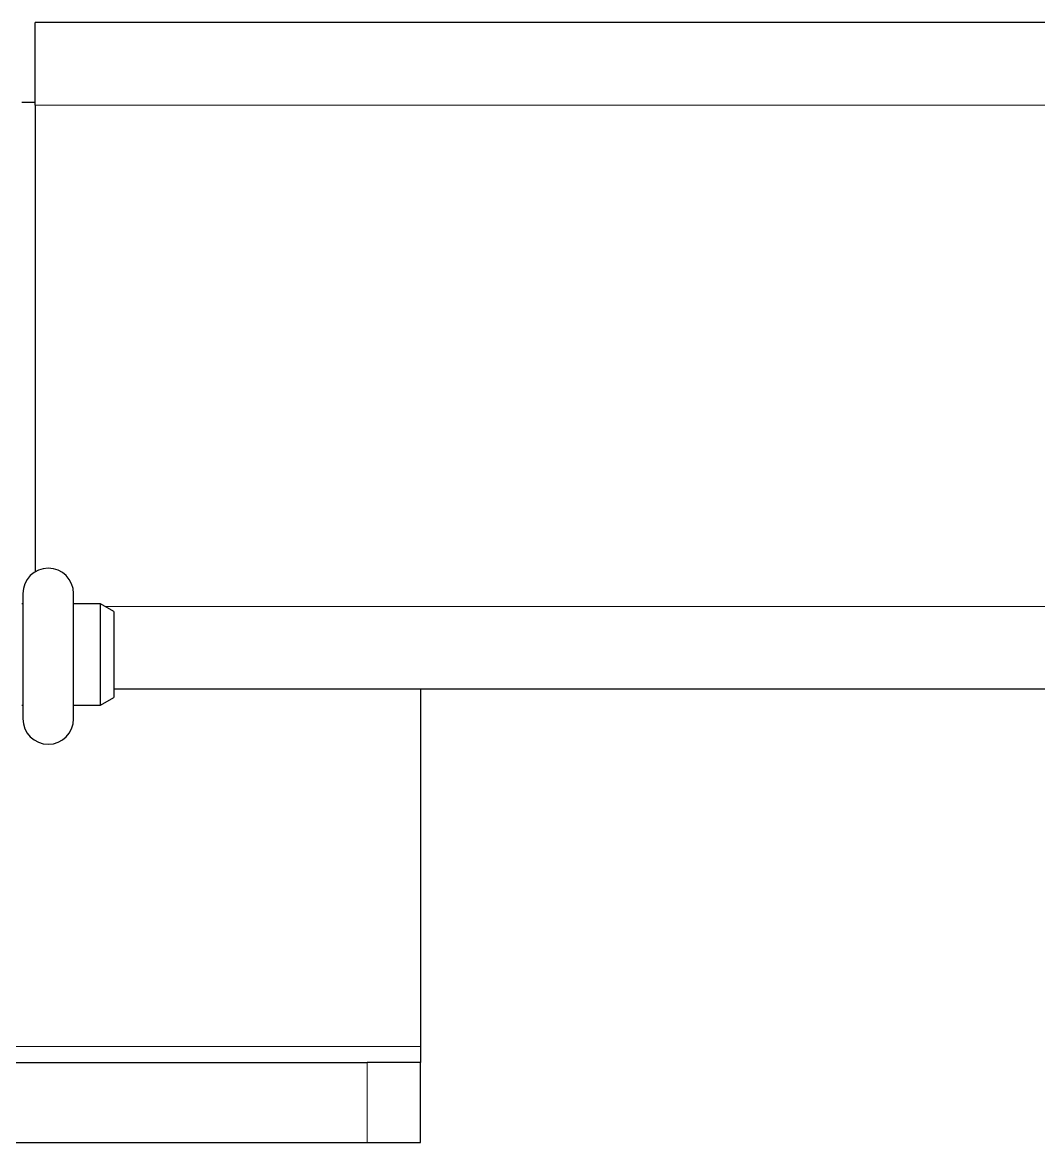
# Model space of a CAD drawing. Header units: millimetres. Extents: x -795 to 1020, y 148 to 1992.
# Drawn here: x -661.56 to -623.45, y 183.95 to 225.95 of the extents above; entities that cross this region are included whole.
import ezdxf

# ---------------------------------------------------------------- set-up
doc = ezdxf.new("R2010")
doc.units = ezdxf.units.MM

msp = doc.modelspace()

# ---------------------------------------------------------------- linework, layer by layer
at = {"color": 7, "linetype": 'Continuous', "lineweight": 25}
for p, q in [((-661.084, 222.848), (-661.084, 225.948)), ((-32.084, 225.948), (-661.084, 225.948)), ((-661.084, 222.948), (-661.584, 222.948)), ((-661.084, 222.848), (-661.084, 205.349)), ((-661.545, 204.148), (-661.584, 204.148)), ((-661.545, 204.534), (-661.545, 199.834)), ((-659.645, 199.834), (-659.645, 204.534)), ((-658.634, 204.148), (-659.645, 204.148)), ((-658.134, 203.859), (-658.634, 204.148)), ((-658.634, 202.248), (-658.634, 204.148)), ((-658.134, 203.859), (-658.134, 202.248)), ((-658.634, 200.348), (-658.634, 202.248)), ((-658.134, 202.248), (-658.134, 200.636)), ((-34.934, 200.948), (-658.134, 200.948)), ((-646.634, 200.948), (-646.634, 187.548)), ((-661.584, 200.348), (-661.545, 200.348)), ((-659.645, 200.348), (-658.634, 200.348)), ((-658.634, 200.348), (-658.134, 200.636)), ((-646.634, 187.548), (-646.634, 186.948)), ((-664.334, 186.948), (-648.634, 186.948)), ((-646.634, 186.948), (-648.634, 186.948)), ((-646.634, 183.948), (-646.634, 186.948)), ((-664.334, 183.948), (-648.634, 183.948)), ((-648.634, 183.948), (-646.634, 183.948))]:
    msp.add_line(p, q, dxfattribs=at)
at = {"color": 8, "linetype": 'Continuous', "lineweight": 18}
for p, q in [((-32.084, 222.848), (-661.084, 222.848)), ((-34.607, 204.048), (-658.46, 204.048)), ((-646.634, 187.548), (-666.334, 187.548)), ((-648.634, 186.948), (-648.634, 183.948))]:
    msp.add_line(p, q, dxfattribs=at)
at = {"color": 7, "linetype": 'Continuous', "lineweight": 25}
for centre, start, end in [((-660.595, 204.534), 0, 180), ((-660.595, 199.834), 180, 0)]:
    msp.add_arc(centre, 0.95, start, end, dxfattribs=at)

doc.saveas('drawing.dxf')
